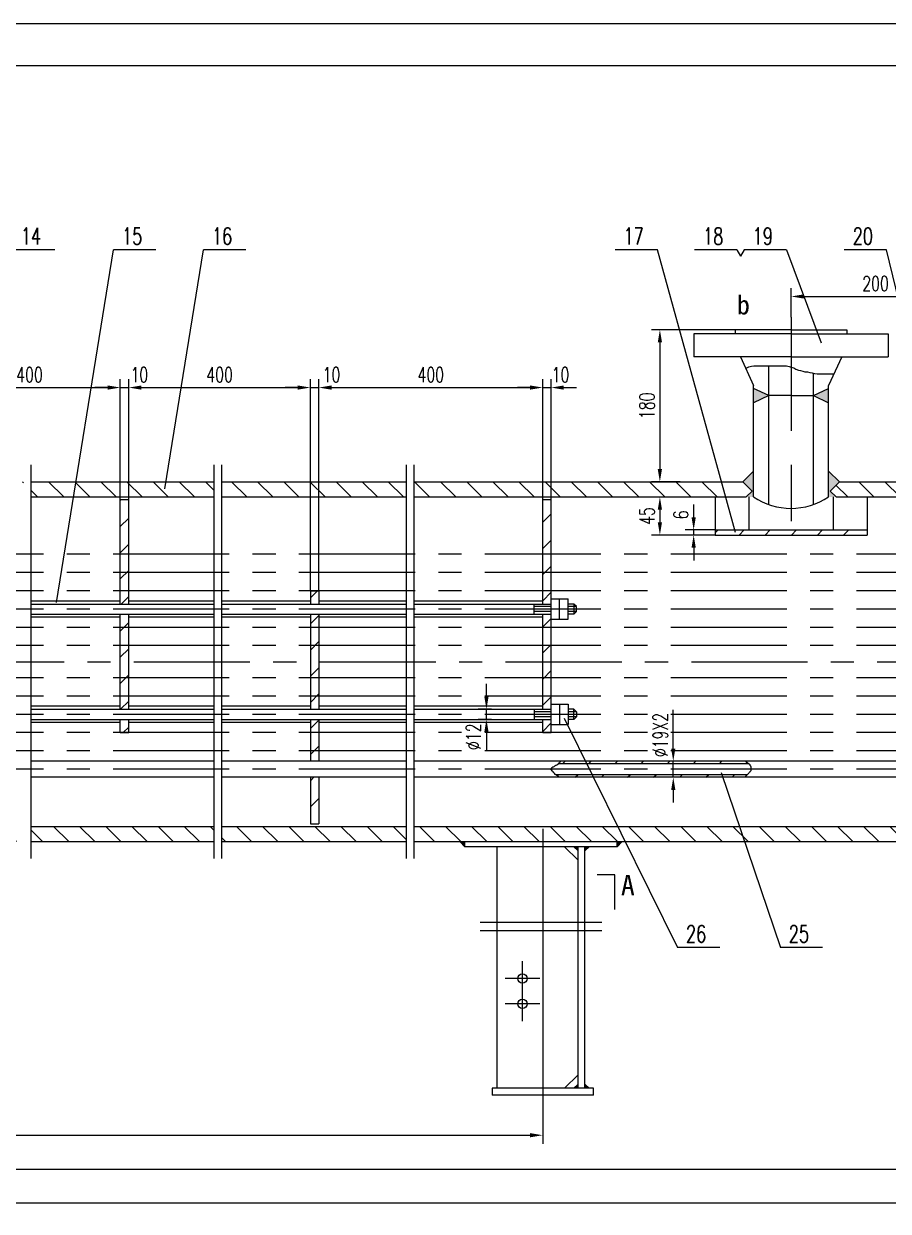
# Model space of a CAD drawing. Extents: x -330 to 591, y 748 to 1407.
# Drawn here: x 57.7 to 262.3, y 1125.9 to 1407.1 of the extents above; entities that cross this region are included whole.
import ezdxf

# ---------------------------------------------------------------- set-up
doc = ezdxf.new("R2010")
doc.units = 0
doc.header["$LTSCALE"] = 11
doc.header["$MEASUREMENT"] = 0
doc.linetypes.add('CENTER', pattern=[2, 1.25, -0.25, 0.25, -0.25])
doc.layers.get('DEFPOINTS').update_dxf_attribs({"linetype": 'CONTINUOUS'})
doc.layers.add('1', color=1, linetype='CONTINUOUS')
doc.layers.add('6', color=1, linetype='CENTER')
doc.styles.add('HZTXT', font='romans.shx', dxfattribs={"width": 0.7, "bigfont": 'hzj.shx'})
doc.styles.get("Standard").update_dxf_attribs({"font": 'SimSun.ttf', "width": 0.7})
doc.dimstyles.get("Standard").update_dxf_attribs({"dimtxt": 0.18, "dimasz": 0.18, "dimexe": 0.18, "dimexo": 0.0625, "dimgap": 0.09, "dimtad": 0, "dimtih": 1, "dimtoh": 1, "dimdec": 4, "dimzin": 0, "dimdsep": 46, "dimtxsty": 'Standard', "dimcen": 0.09, "dimadec": 0, "dimazin": 0, "dimtfac": 1, "dimtdec": 4, "dimtofl": 0, "dimtmove": 0, "dimatfit": 3, "dimfxl": 0, "dimtolj": 1, "dimtzin": 0, "dimarcsym": 0})
pattern_1 = [(45, (0, 731.0505), (-3.093592, 3.093592), [])]

# ---------------------------------------------------------------- blocks, each defined once
blk = doc.blocks.new('*D128')
at = {"layer": '1', "color": 4}
for p, q in [((-179.46, 1141.89), (-179.46, 1133.89)), ((278.74, 1141.89), (278.74, 1133.89)), ((-176.46, 1135.89), (275.74, 1135.89))]:
    blk.add_line(p, q, dxfattribs=at)
for points in [[(-176.46, 1136.39), (-176.46, 1135.39), (-179.46, 1135.89)], [(275.74, 1136.39), (275.74, 1135.39), (278.74, 1135.89)]]:
    blk.add_solid(points, dxfattribs=at)
at = {"layer": 'DEFPOINTS', "color": 0}
for p in [(-179.46, 1141.89), (278.74, 1141.89), (278.74, 1135.89)]:
    blk.add_point(p, dxfattribs=at)
at = {"layer": '1', "color": 4, "insert": (49.64, 1138.94), "char_height": 3.5, "attachment_point": 5, "style": 'HZTXT'}
blk.add_mtext('\\A1;3191', dxfattribs=at)
blk = doc.blocks.new('*D127')
at = {"layer": '1', "color": 4}
for p, q in [((364.54, 1181.74), (364.54, 1125.89)), ((-265.26, 1146.72), (-265.26, 1125.89)), ((-262.26, 1127.89), (361.54, 1127.89))]:
    blk.add_line(p, q, dxfattribs=at)
for points in [[(-262.26, 1128.39), (-262.26, 1127.39), (-265.26, 1127.89)], [(361.54, 1128.39), (361.54, 1127.39), (364.54, 1127.89)]]:
    blk.add_solid(points, dxfattribs=at)
at = {"layer": 'DEFPOINTS', "color": 0}
for p in [(364.54, 1181.74), (-265.26, 1146.72), (364.54, 1127.89)]:
    blk.add_point(p, dxfattribs=at)
at = {"layer": '1', "color": 4, "insert": (49.64, 1130.94), "char_height": 3.5, "attachment_point": 5, "style": 'HZTXT'}
blk.add_mtext('\\A1;~4000', dxfattribs=at)
blk = doc.blocks.new('*D122')
at = {"layer": '1', "color": 4}
for p, q in [((226.14, 1334.6), (206.28, 1334.6)), ((208.28, 1331.6), (208.28, 1301.6)), ((213.06, 1298.6), (206.28, 1298.6))]:
    blk.add_line(p, q, dxfattribs=at)
for points in [[(207.78, 1331.6), (208.78, 1331.6), (208.28, 1334.6)], [(207.78, 1301.6), (208.78, 1301.6), (208.28, 1298.6)]]:
    blk.add_solid(points, dxfattribs=at)
at = {"layer": 'DEFPOINTS', "color": 0}
for p in [(226.14, 1334.6), (208.28, 1298.6), (213.06, 1298.6)]:
    blk.add_point(p, dxfattribs=at)
at = {"layer": '1', "color": 4, "insert": (205.23, 1316.6), "char_height": 3.5, "attachment_point": 5, "rotation": 90, "style": 'HZTXT'}
blk.add_mtext('\\A1;180', dxfattribs=at)
blk = doc.blocks.new('*D121')
at = {"layer": '1', "color": 4}
for p, q in [((210.94, 1295), (206.28, 1295)), ((208.28, 1292), (208.28, 1289)), ((221.34, 1286), (206.28, 1286))]:
    blk.add_line(p, q, dxfattribs=at)
for points in [[(207.78, 1292), (208.78, 1292), (208.28, 1295)], [(207.78, 1289), (208.78, 1289), (208.28, 1286)]]:
    blk.add_solid(points, dxfattribs=at)
at = {"layer": 'DEFPOINTS', "color": 0}
for p in [(210.94, 1295), (208.28, 1286), (221.34, 1286)]:
    blk.add_point(p, dxfattribs=at)
at = {"layer": '1', "color": 4, "insert": (205.23, 1290.5), "char_height": 3.5, "attachment_point": 5, "rotation": 90, "style": 'HZTXT'}
blk.add_mtext('\\A1;45', dxfattribs=at)
blk = doc.blocks.new('*D120')
at = {"layer": '1', "color": 4}
for p, q in [((216.28, 1290.2), (216.28, 1293.2)), ((221.34, 1287.2), (214.28, 1287.2)), ((221.34, 1286), (214.28, 1286)), ((216.28, 1286), (216.28, 1287.2)), ((216.28, 1283), (216.28, 1280))]:
    blk.add_line(p, q, dxfattribs=at)
for points in [[(215.78, 1290.2), (216.78, 1290.2), (216.28, 1287.2)], [(215.78, 1283), (216.78, 1283), (216.28, 1286)]]:
    blk.add_solid(points, dxfattribs=at)
at = {"layer": 'DEFPOINTS', "color": 0}
for p in [(216.28, 1287.2), (221.34, 1287.2), (221.34, 1286)]:
    blk.add_point(p, dxfattribs=at)
at = {"layer": '1', "color": 4, "insert": (213.23, 1290.75), "char_height": 3.5, "attachment_point": 5, "rotation": 90, "style": 'HZTXT'}
blk.add_mtext('\\A1;6', dxfattribs=at)
blk = doc.blocks.new('*D66')
at = {"layer": '1', "color": 4}
for p, q in [((37.54, 1272.79), (37.54, 1322.91)), ((80.54, 1294.4), (80.54, 1322.91)), ((40.54, 1320.91), (77.54, 1320.91))]:
    blk.add_line(p, q, dxfattribs=at)
for points in [[(40.54, 1321.41), (40.54, 1320.41), (37.54, 1320.91)], [(77.54, 1321.41), (77.54, 1320.41), (80.54, 1320.91)]]:
    blk.add_solid(points, dxfattribs=at)
at = {"layer": 'DEFPOINTS', "color": 0}
for p in [(80.54, 1320.91), (80.54, 1294.4), (37.54, 1272.79)]:
    blk.add_point(p, dxfattribs=at)
at = {"layer": '1', "color": 4, "insert": (59.04, 1323.96), "char_height": 3.5, "attachment_point": 5, "style": 'HZTXT'}
blk.add_mtext('\\A1;400', dxfattribs=at)
blk = doc.blocks.new('*D65')
at = {"layer": '1', "color": 4}
for p, q in [((80.54, 1294.4), (80.54, 1322.91)), ((82.54, 1294.4), (82.54, 1322.91)), ((77.54, 1320.91), (74.54, 1320.91)), ((80.54, 1320.91), (82.54, 1320.91)), ((85.54, 1320.91), (88.54, 1320.91))]:
    blk.add_line(p, q, dxfattribs=at)
for points in [[(77.54, 1321.41), (77.54, 1320.41), (80.54, 1320.91)], [(85.54, 1321.41), (85.54, 1320.41), (82.54, 1320.91)]]:
    blk.add_solid(points, dxfattribs=at)
at = {"layer": 'DEFPOINTS', "color": 0}
for p in [(82.54, 1320.91), (80.54, 1294.4), (82.54, 1294.4)]:
    blk.add_point(p, dxfattribs=at)
at = {"layer": '1', "color": 4, "insert": (85.04, 1323.96), "char_height": 3.5, "attachment_point": 5, "style": 'HZTXT'}
blk.add_mtext('\\A1;10', dxfattribs=at)
blk = doc.blocks.new('*D64')
at = {"layer": '1', "color": 4}
for p, q in [((82.54, 1294.4), (82.54, 1322.91)), ((125.54, 1272.79), (125.54, 1322.91)), ((85.54, 1320.91), (122.54, 1320.91))]:
    blk.add_line(p, q, dxfattribs=at)
for points in [[(85.54, 1321.41), (85.54, 1320.41), (82.54, 1320.91)], [(122.54, 1321.41), (122.54, 1320.41), (125.54, 1320.91)]]:
    blk.add_solid(points, dxfattribs=at)
at = {"layer": 'DEFPOINTS', "color": 0}
for p in [(125.54, 1320.91), (82.54, 1294.4), (125.54, 1272.79)]:
    blk.add_point(p, dxfattribs=at)
at = {"layer": '1', "color": 4, "insert": (104.04, 1323.96), "char_height": 3.5, "attachment_point": 5, "style": 'HZTXT'}
blk.add_mtext('\\A1;400', dxfattribs=at)
blk = doc.blocks.new('*D63')
at = {"layer": '1', "color": 4}
for p, q in [((125.54, 1272.79), (125.54, 1322.91)), ((127.54, 1272.79), (127.54, 1322.91)), ((122.54, 1320.91), (119.54, 1320.91)), ((125.54, 1320.91), (127.54, 1320.91)), ((130.54, 1320.91), (133.54, 1320.91))]:
    blk.add_line(p, q, dxfattribs=at)
for points in [[(122.54, 1321.41), (122.54, 1320.41), (125.54, 1320.91)], [(130.54, 1321.41), (130.54, 1320.41), (127.54, 1320.91)]]:
    blk.add_solid(points, dxfattribs=at)
at = {"layer": 'DEFPOINTS', "color": 0}
for p in [(127.54, 1320.91), (125.54, 1272.79), (127.54, 1272.79)]:
    blk.add_point(p, dxfattribs=at)
at = {"layer": '1', "color": 4, "insert": (130.53, 1323.96), "char_height": 3.5, "attachment_point": 5, "style": 'HZTXT'}
blk.add_mtext('\\A1;10', dxfattribs=at)
blk = doc.blocks.new('*D62')
at = {"layer": '1', "color": 4}
for p, q in [((127.54, 1272.79), (127.54, 1322.91)), ((180.54, 1294.4), (180.54, 1322.91)), ((130.54, 1320.91), (177.54, 1320.91))]:
    blk.add_line(p, q, dxfattribs=at)
for points in [[(130.54, 1321.41), (130.54, 1320.41), (127.54, 1320.91)], [(177.54, 1321.41), (177.54, 1320.41), (180.54, 1320.91)]]:
    blk.add_solid(points, dxfattribs=at)
at = {"layer": 'DEFPOINTS', "color": 0}
for p in [(180.54, 1320.91), (180.54, 1294.4), (127.54, 1272.79)]:
    blk.add_point(p, dxfattribs=at)
at = {"layer": '1', "color": 4, "insert": (154.04, 1323.96), "char_height": 3.5, "attachment_point": 5, "style": 'HZTXT'}
blk.add_mtext('\\A1;400', dxfattribs=at)
blk = doc.blocks.new('*D61')
at = {"layer": '1', "color": 4}
for p, q in [((180.54, 1294.4), (180.54, 1322.91)), ((182.54, 1294.4), (182.54, 1322.91)), ((177.54, 1320.91), (174.54, 1320.91)), ((180.54, 1320.91), (182.54, 1320.91)), ((185.54, 1320.91), (188.54, 1320.91))]:
    blk.add_line(p, q, dxfattribs=at)
for points in [[(177.54, 1321.41), (177.54, 1320.41), (180.54, 1320.91)], [(185.54, 1321.41), (185.54, 1320.41), (182.54, 1320.91)]]:
    blk.add_solid(points, dxfattribs=at)
at = {"layer": 'DEFPOINTS', "color": 0}
for p in [(182.54, 1320.91), (180.54, 1294.4), (182.54, 1294.4)]:
    blk.add_point(p, dxfattribs=at)
at = {"layer": '1', "color": 4, "insert": (184.76, 1323.96), "char_height": 3.5, "attachment_point": 5, "style": 'HZTXT'}
blk.add_mtext('\\A1;10', dxfattribs=at)
blk = doc.blocks.new('*D37')
at = {"layer": '1', "color": 4}
for p, q in [((-79.46, 1150.4), (-79.46, 1141.89)), ((180.54, 1150.4), (180.54, 1141.89)), ((-76.46, 1143.89), (177.54, 1143.89))]:
    blk.add_line(p, q, dxfattribs=at)
for points in [[(-76.46, 1144.39), (-76.46, 1143.39), (-79.46, 1143.89)], [(177.54, 1144.39), (177.54, 1143.39), (180.54, 1143.89)]]:
    blk.add_solid(points, dxfattribs=at)
at = {"layer": 'DEFPOINTS', "color": 0}
for p in [(-79.46, 1150.4), (180.54, 1150.4), (180.54, 1143.89)]:
    blk.add_point(p, dxfattribs=at)
at = {"layer": '1', "color": 4, "insert": (50.54, 1146.94), "char_height": 3.5, "attachment_point": 5, "style": 'HZTXT'}
blk.add_mtext('\\A1;2000', dxfattribs=at)
blk = doc.blocks.new('*D35')
at = {"layer": '1', "color": 4}
for p, q in [((167.22, 1247.74), (167.22, 1250.74)), ((168.43, 1244.74), (165.22, 1244.74)), ((167.22, 1242.34), (167.22, 1244.74)), ((168.43, 1242.34), (165.22, 1242.34)), ((167.22, 1239.34), (167.22, 1236.34))]:
    blk.add_line(p, q, dxfattribs=at)
for points in [[(166.72, 1247.74), (167.72, 1247.74), (167.22, 1244.74)], [(166.72, 1239.34), (167.72, 1239.34), (167.22, 1242.34)]]:
    blk.add_solid(points, dxfattribs=at)
at = {"layer": 'DEFPOINTS', "color": 0}
for p in [(167.22, 1244.74), (168.43, 1244.74), (168.43, 1242.34)]:
    blk.add_point(p, dxfattribs=at)
at = {"layer": '1', "color": 4, "insert": (164.17, 1238.24), "char_height": 3.5, "attachment_point": 5, "rotation": 90, "style": 'HZTXT'}
blk.add_mtext('\\A1;%%C12', dxfattribs=at)
blk = doc.blocks.new('*D34')
at = {"layer": '1', "color": 4}
for p, q in [((211.45, 1235.45), (211.45, 1238.45)), ((213.22, 1232.45), (209.45, 1232.45)), ((211.45, 1228.65), (211.45, 1232.45)), ((213.22, 1228.65), (209.45, 1228.65)), ((211.45, 1225.65), (211.45, 1222.65))]:
    blk.add_line(p, q, dxfattribs=at)
for points in [[(210.95, 1235.45), (211.95, 1235.45), (211.45, 1232.45)], [(210.95, 1225.65), (211.95, 1225.65), (211.45, 1228.65)]]:
    blk.add_solid(points, dxfattribs=at)
at = {"layer": 'DEFPOINTS', "color": 0}
for p in [(211.45, 1232.45), (213.22, 1232.45), (213.22, 1228.65)]:
    blk.add_point(p, dxfattribs=at)
at = {"layer": '1', "color": 4, "insert": (208.4, 1238.65), "char_height": 3.5, "attachment_point": 5, "rotation": 90, "style": 'HZTXT'}
blk.add_mtext('\\A1;%%C19X2', dxfattribs=at)
blk = doc.blocks.new('*D15')
at = {"layer": '1', "color": 4}
for p, q in [((239.34, 1337.6), (239.34, 1344.48)), ((279.34, 1301.5), (279.34, 1344.48)), ((242.34, 1342.48), (276.34, 1342.48))]:
    blk.add_line(p, q, dxfattribs=at)
for points in [[(242.34, 1342.98), (242.34, 1341.98), (239.34, 1342.48)], [(276.34, 1342.98), (276.34, 1341.98), (279.34, 1342.48)]]:
    blk.add_solid(points, dxfattribs=at)
at = {"layer": 'DEFPOINTS', "color": 0}
for p in [(279.34, 1342.48), (239.34, 1337.6), (279.34, 1301.5)]:
    blk.add_point(p, dxfattribs=at)
at = {"layer": '1', "color": 4, "insert": (259.34, 1345.53), "char_height": 3.5, "attachment_point": 5, "style": 'HZTXT'}
blk.add_mtext('\\A1;200', dxfattribs=at)

msp = doc.modelspace()

# ---------------------------------------------------------------- hatches: boundary and pattern name
at = {"layer": '1'}
for points in [[(230.437729, 1317.324308), (234.037729, 1319.003015), (230.437729, 1320.681723)], [(248.237729, 1317.324308), (248.237729, 1320.681723), (244.637729, 1319.003015)], [(227.898934, 1298.603015), (230.437729, 1301.14181), (230.437729, 1295.003015), (228.692554, 1295.003015), (230.095744, 1296.406206)], [(248.237729, 1301.14181), (250.776523, 1298.603015), (248.579713, 1296.406206), (249.982903, 1295.003015), (248.237729, 1295.003015)], [(160.937729, 1213.403015), (162.137729, 1213.403015), (162.137729, 1212.203015)], [(188.937729, 1212.203015), (187.937729, 1212.203015), (188.937729, 1211.203015)], [(191.537729, 1212.203015), (190.537729, 1212.203015), (190.537729, 1211.203015)], [(198.137729, 1213.403015), (199.337729, 1213.403015), (198.137729, 1212.203015)], [(188.937729, 1156.003015), (187.937729, 1155.003015), (188.937729, 1155.003015)], [(190.537729, 1156.003015), (190.537729, 1155.003015), (191.537729, 1155.003015)]]:
    msp.add_hatch(color=0, dxfattribs=at).paths.add_polyline_path(points)
h = msp.add_hatch(dxfattribs=at)
h.set_pattern_fill('ANSI31', color=0, scale=35, angle=90, style=0)
h.set_pattern_definition([(135, (0, 731.0505), (-3.093592, -3.093592), [])])
h.paths.add_polyline_path([(-32.70801, 1298.603015), (-165.21475, 1298.603015), (-167.062271, 1295.403015), (-167.062271, 1295.003015), (-32.70801, 1295.003015)])
h.paths.add_polyline_path([(-148.704256, 1215.599825), (-150.107446, 1217.003015), (-167.062271, 1217.003015), (-167.062271, 1216.603015), (-165.21475, 1213.403015), (-150.901066, 1213.403015)])
h.paths.add_polyline_path([(-32.70801, 1217.003015), (-128.817097, 1217.003015), (-130.220287, 1215.599825), (-128.023477, 1213.403015), (-32.70801, 1213.403015)])
h.paths.add_polyline_path([(13.428503, 1217.003015), (-30.90801, 1217.003015), (-30.90801, 1213.403015), (13.428503, 1213.403015)])
h.paths.add_polyline_path([(-6.887925, 1298.603015), (-30.90801, 1298.603015), (-30.90801, 1295.003015), (-7.808772, 1295.003015)])
h.paths.add_polyline_path([(13.428503, 1298.603015), (-6.887925, 1298.603015), (-7.808772, 1295.003015), (13.428503, 1295.003015)])
h.paths.add_polyline_path([(45.948423, 1298.603015), (15.713946, 1298.603015), (15.228503, 1295.775811), (15.228503, 1295.003015), (45.355336, 1295.003015)])
h.paths.add_polyline_path([(57.636938, 1298.603015), (45.948423, 1298.603015), (45.355336, 1295.003015), (57.636938, 1295.003015)])
h.paths.add_polyline_path([(57.636938, 1217.003015), (15.228503, 1217.003015), (15.228503, 1213.403015), (57.636938, 1213.403015)])
h.paths.add_polyline_path([(102.769531, 1217.003015), (59.436938, 1217.003015), (59.436938, 1213.403015), (102.769531, 1213.403015)])
h.paths.add_polyline_path([(70.041469, 1298.603015), (59.436938, 1298.603015), (59.436938, 1295.003015), (69.45708, 1295.003015)])
h.paths.add_polyline_path([(102.769531, 1298.603015), (70.041469, 1298.603015), (69.45708, 1295.003015), (102.769531, 1295.003015)])
h.paths.add_polyline_path([(148.32165, 1298.603015), (104.569531, 1298.603015), (104.569531, 1295.003015), (148.32165, 1295.003015)])
h.paths.add_polyline_path([(148.32165, 1217.003015), (104.569531, 1217.003015), (104.569531, 1213.403015), (148.32165, 1213.403015)])
h.paths.add_polyline_path([(198.278929, 1217.003015), (150.12165, 1217.003015), (150.12165, 1213.403015), (200.060656, 1213.403015)])
h.paths.add_polyline_path([(227.120053, 1217.003015), (198.278929, 1217.003015), (200.060656, 1213.403015), (228.336781, 1213.403015)])
h.paths.add_polyline_path([(267.137729, 1216.603015), (267.137729, 1217.003015), (227.120053, 1217.003015), (228.336781, 1213.403015), (265.290208, 1213.403015)])
h.paths.add_polyline_path([(222.881473, 1298.603015), (150.12165, 1298.603015), (150.12165, 1295.003015), (223.877272, 1295.003015)])
h.paths.add_polyline_path([(263.395818, 1298.603015), (250.776523, 1298.603015), (248.579713, 1296.406206), (249.982903, 1295.003015), (262.392062, 1295.003015, -0.0307728706), (262.35534, 1295.599107, -0.1682828865)])
h.paths.add_polyline_path([(265.290208, 1298.603015), (263.395818, 1298.603015, 0.1682828865), (262.35534, 1295.599107, 0.0307728706), (262.392062, 1295.003015), (267.137729, 1295.003015), (267.137729, 1295.403015)])
h = msp.add_hatch(dxfattribs=at)
h.set_pattern_fill('ANSI31', color=0, scale=35, style=0)
h.set_pattern_definition(pattern_1)
h.paths.add_polyline_path([(82.537729, 1242.343015), (80.537729, 1242.343015), (80.537729, 1239.213015), (82.537729, 1239.213015)])
h.paths.add_polyline_path([(82.537729, 1267.263015), (80.537729, 1267.263015), (80.537729, 1244.743015), (82.537729, 1244.743015)])
h.paths.add_polyline_path([(82.537729, 1294.403015), (80.537729, 1294.403015), (80.537729, 1269.663015), (82.537729, 1269.663015)])
h = msp.add_hatch(dxfattribs=at)
h.set_pattern_fill('ANSI31', color=0, scale=35, style=0)
h.set_pattern_definition(pattern_1)
h.paths.add_polyline_path([(182.537729, 1242.343015), (180.537729, 1242.343015), (180.537729, 1239.213015), (182.537729, 1239.213015)])
h.paths.add_polyline_path([(182.537729, 1267.263015), (180.537729, 1267.263015), (180.537729, 1244.743015), (182.537729, 1244.743015)])
h.paths.add_polyline_path([(182.537729, 1294.403015), (180.537729, 1294.403015), (180.537729, 1269.663015), (182.537729, 1269.663015)])
h = msp.add_hatch(dxfattribs=at)
h.set_pattern_fill('ANSI31', color=0, scale=35, style=0)
h.set_pattern_definition(pattern_1)
h.paths.add_polyline_path([(257.337729, 1287.203015), (221.337729, 1287.203015), (221.337729, 1286.003015), (257.337729, 1286.003015)])
h = msp.add_hatch(dxfattribs=at)
h.set_pattern_fill('ANSI31', color=0, scale=35, style=0)
h.set_pattern_definition(pattern_1)
h.paths.add_polyline_path([(125.537729, 1269.663015), (127.537729, 1269.663015), (127.537729, 1272.793015), (125.537729, 1272.793015)])
h.paths.add_polyline_path([(125.537729, 1244.743015), (127.537729, 1244.743015), (127.537729, 1267.263015), (125.537729, 1267.263015)])
h.paths.add_polyline_path([(125.537729, 1232.453015), (127.537729, 1232.453015), (127.537729, 1242.343015), (125.537729, 1242.343015)])
h.paths.add_polyline_path([(125.537729, 1217.603015), (127.537729, 1217.603015), (127.537729, 1228.653015), (125.537729, 1228.653015)])
h = msp.add_hatch(dxfattribs=at)
h.set_pattern_fill('ANSI31', color=0, scale=35, style=0)
h.set_pattern_definition(pattern_1)
h.paths.add_polyline_path([(228.850708, 1232.257921), (228.736586, 1232.314936), (228.565425, 1232.428978), (228.529345, 1232.453015), (184.872812, 1232.453015), (184.860784, 1232.428978), (184.803723, 1232.428978), (184.746674, 1232.371957), (184.689613, 1232.314936), (184.575502, 1232.2009), (184.518452, 1232.086864), (184.404342, 1232.029843), (184.347281, 1231.972822), (184.23317, 1231.915807), (184.23317, 1231.853015), (229.312922, 1231.853015), (229.250089, 1231.915807), (229.19304, 1231.972822), (229.021868, 1232.086864), (228.964818, 1232.143879)])
h = msp.add_hatch(dxfattribs=at)
h.set_pattern_fill('ANSI31', color=0, scale=35, style=0)
h.set_pattern_definition(pattern_1)
h.paths.add_polyline_path([(228.793647, 1229.064863), (228.981923, 1229.253015), (183.702556, 1229.253015), (183.719667, 1229.235914), (183.776727, 1229.235914), (183.833777, 1229.178899), (183.890838, 1229.178899), (183.947888, 1229.064863), (184.004949, 1229.007842), (184.119059, 1229.007842), (184.119059, 1228.950821), (184.17612, 1228.950821), (184.23317, 1228.836785), (184.290231, 1228.836785), (184.347281, 1228.722748), (184.461391, 1228.665727), (184.461391, 1228.653015), (228.267425, 1228.653015), (228.280143, 1228.665727), (228.451315, 1228.722748), (228.508365, 1228.836785), (228.622475, 1228.893806), (228.736586, 1229.007842)])

# ---------------------------------------------------------------- linework, layer by layer
at = {"layer": '1', "color": 0}
for p, q in [((591.319001, 1407.050472), (-329.680999, 1407.050472)), ((581.319001, 1397.050472), (-304.680999, 1397.050472)), ((64.999647, 1353.543322), (54.999647, 1353.543322)), ((65.402362, 1270.024845), (78.959953, 1353.543322)), ((88.959953, 1353.543322), (78.959953, 1353.543322)), ((91.053394, 1296.937403), (100.242257, 1353.543322)), ((110.242257, 1353.543322), (100.242257, 1353.543322)), ((207.684395, 1353.543322), (197.684395, 1353.543322)), ((226.199762, 1286.606775), (207.684395, 1353.543322)), ((226.509786, 1353.543322), (216.509786, 1353.543322)), ((226.509786, 1353.543322), (227.375812, 1352.043322)), ((228.241837, 1353.543322), (227.375812, 1352.043322)), ((238.241837, 1353.543322), (228.241837, 1353.543322)), ((238.241837, 1353.543322), (246.455979, 1331.489394)), ((261.942111, 1353.543322), (251.942111, 1353.543322)), ((273.797936, 1304.394951), (261.942111, 1353.543322)), ((239.337729, 1337.603015), (239.337729, 1310.655779)), ((216.337729, 1333.603015), (216.337729, 1328.203015)), ((239.337729, 1333.603015), (216.337729, 1333.603015)), ((239.337729, 1334.603015), (226.137729, 1334.603015)), ((226.137729, 1334.603015), (226.137729, 1333.603015)), ((239.337729, 1334.603015), (252.537729, 1334.603015)), ((239.337729, 1333.603015), (262.337729, 1333.603015)), ((252.537729, 1334.603015), (252.537729, 1333.603015)), ((262.337729, 1333.603015), (262.337729, 1328.203015)), ((239.337729, 1328.203015), (216.337729, 1328.203015)), ((227.337729, 1328.203015), (230.437729, 1321.403015)), ((239.337729, 1328.203015), (262.337729, 1328.203015)), ((251.337729, 1328.203015), (248.237729, 1321.403015)), ((228.569218, 1325.501685), (228.843106, 1325.601232)), ((228.843106, 1325.601232), (229.365206, 1325.809967)), ((229.365206, 1325.809967), (229.939515, 1325.966521)), ((229.939515, 1325.966521), (230.513825, 1326.018703)), ((230.513825, 1326.018703), (235.00387, 1326.018703)), ((234.037729, 1310.609525), (234.037729, 1326.018703)), ((235.00387, 1326.018703), (235.525971, 1326.070888)), ((235.525971, 1326.070888), (238.24088, 1326.070888)), ((238.24088, 1326.070888), (238.867403, 1325.862153)), ((238.867403, 1325.862153), (239.389498, 1325.7056)), ((239.389498, 1325.7056), (239.963807, 1325.549047)), ((239.963807, 1325.549047), (240.485908, 1325.288126)), ((240.485908, 1325.288126), (241.060217, 1325.027205)), ((241.060217, 1325.027205), (241.582312, 1324.922837)), ((241.582312, 1324.922837), (242.104413, 1324.81847)), ((242.104413, 1324.81847), (242.626508, 1324.661916)), ((242.626508, 1324.661916), (243.200818, 1324.609734)), ((243.200818, 1324.609734), (243.775127, 1324.453181)), ((243.775127, 1324.453181), (244.297227, 1324.400996)), ((244.297227, 1324.400996), (244.923745, 1324.244446)), ((244.637729, 1310.540529), (244.637729, 1324.315914)), ((244.923745, 1324.244446), (245.550262, 1324.140075)), ((245.550262, 1324.140075), (249.485506, 1324.140075)), ((230.437729, 1295.003015), (230.437729, 1321.403015)), ((234.037729, 1319.003015), (230.437729, 1320.681723)), ((234.037729, 1319.003015), (230.437729, 1317.324308)), ((234.037729, 1293.21546), (234.037729, 1319.003015)), ((239.337729, 1319.003015), (234.037729, 1319.003015)), ((239.337729, 1319.003015), (244.637729, 1319.003015)), ((244.637729, 1319.003015), (248.237729, 1320.681723)), ((244.637729, 1293.21546), (244.637729, 1319.003015)), ((244.637729, 1319.003015), (248.237729, 1317.324308)), ((248.237729, 1295.003015), (248.237729, 1321.403015)), ((59.436938, 1209.403015), (59.436938, 1302.603015)), ((102.769531, 1209.403015), (102.769531, 1302.603015)), ((104.569531, 1209.403015), (104.569531, 1302.603015)), ((148.32165, 1209.403015), (148.32165, 1302.603015)), ((150.12165, 1209.403015), (150.12165, 1302.603015)), ((239.337729, 1302.638264), (239.337729, 1289.317535)), ((227.898934, 1298.603015), (230.437729, 1301.14181)), ((250.776523, 1298.603015), (248.237729, 1301.14181)), ((59.436938, 1298.603015), (102.769531, 1298.603015)), ((104.569531, 1298.603015), (148.32165, 1298.603015)), ((150.12165, 1298.603015), (227.898934, 1298.603015)), ((230.095744, 1296.406206), (227.898934, 1298.603015)), ((230.095744, 1296.406206), (228.692554, 1295.003015)), ((248.579713, 1296.406206), (250.776523, 1298.603015)), ((248.579713, 1296.406206), (249.982903, 1295.003015)), ((250.776523, 1298.603015), (265.290208, 1298.603015)), ((59.436938, 1295.003015), (102.769531, 1295.003015)), ((80.537729, 1269.663015), (80.537729, 1294.403015)), ((80.537729, 1294.403015), (82.537729, 1294.403015)), ((82.537729, 1269.663015), (82.537729, 1294.403015)), ((104.569531, 1295.003015), (148.32165, 1295.003015)), ((150.12165, 1295.003015), (228.692554, 1295.003015)), ((180.537729, 1269.663015), (180.537729, 1294.403015)), ((180.537729, 1294.403015), (182.537729, 1294.403015)), ((182.537729, 1239.213015), (182.537729, 1294.403015)), ((221.337729, 1295.003015), (221.337729, 1286.003015)), ((229.337729, 1295.003015), (229.337729, 1287.203015)), ((249.337729, 1295.003015), (249.337729, 1287.203015)), ((249.982903, 1295.003015), (268.537729, 1295.003015)), ((257.337729, 1295.003015), (257.337729, 1286.003015)), ((221.337729, 1287.203015), (257.337729, 1287.203015)), ((221.337729, 1286.003015), (257.337729, 1286.003015)), ((125.537729, 1272.793015), (125.537729, 1269.663015)), ((125.537729, 1272.793015), (127.537729, 1272.793015)), ((127.537729, 1272.793015), (127.537729, 1269.663015)), ((182.537729, 1270.863015), (186.537729, 1270.863015)), ((184.537729, 1266.063015), (184.537729, 1270.863015)), ((186.537729, 1266.063015), (186.537729, 1270.863015)), ((80.537729, 1270.363015), (59.436938, 1270.363015)), ((59.436938, 1269.663015), (102.769531, 1269.663015)), ((102.769531, 1270.363015), (82.537729, 1270.363015)), ((125.537729, 1270.363015), (104.569531, 1270.363015)), ((104.569531, 1269.663015), (148.32165, 1269.663015)), ((148.32165, 1270.363015), (127.537729, 1270.363015)), ((180.537729, 1270.363015), (150.12165, 1270.363015)), ((150.12165, 1269.663015), (182.537729, 1269.663015)), ((178.537729, 1267.263015), (178.537729, 1269.663015)), ((182.537729, 1269.063015), (178.537729, 1269.063015)), ((187.937729, 1269.663015), (186.537729, 1269.663015)), ((188.537729, 1269.063015), (186.537729, 1269.063015)), ((188.537729, 1269.063015), (187.937729, 1269.663015)), ((187.937729, 1269.663015), (187.937729, 1267.263015)), ((188.537729, 1267.863015), (188.537729, 1269.063015)), ((59.436938, 1267.263015), (102.769531, 1267.263015)), ((80.537729, 1266.563015), (59.436938, 1266.563015)), ((80.537729, 1244.743015), (80.537729, 1267.263015)), ((82.537729, 1244.743015), (82.537729, 1267.263015)), ((102.769531, 1266.563015), (82.537729, 1266.563015)), ((104.569531, 1267.263015), (148.32165, 1267.263015)), ((125.537729, 1266.563015), (104.569531, 1266.563015)), ((125.537729, 1267.263015), (125.537729, 1244.743015)), ((127.537729, 1267.263015), (127.537729, 1244.743015)), ((148.32165, 1266.563015), (127.537729, 1266.563015)), ((150.12165, 1267.263015), (182.537729, 1267.263015)), ((180.537729, 1266.563015), (150.12165, 1266.563015)), ((182.537729, 1267.863015), (178.537729, 1267.863015)), ((180.537729, 1244.743015), (180.537729, 1267.263015)), ((182.537729, 1266.063015), (186.537729, 1266.063015)), ((188.537729, 1267.863015), (186.537729, 1267.863015)), ((187.937729, 1267.263015), (186.537729, 1267.263015)), ((188.537729, 1267.863015), (187.937729, 1267.263015)), ((182.537729, 1245.943015), (186.537729, 1245.943015)), ((184.537729, 1245.943015), (184.537729, 1241.143015)), ((186.537729, 1245.943015), (186.537729, 1241.143015)), ((80.537729, 1245.443015), (59.436938, 1245.443015)), ((59.436938, 1244.743015), (102.769531, 1244.743015)), ((102.769531, 1245.443015), (82.537729, 1245.443015)), ((125.537729, 1245.443015), (104.569531, 1245.443015)), ((104.569531, 1244.743015), (148.32165, 1244.743015)), ((148.32165, 1245.443015), (127.537729, 1245.443015)), ((180.537729, 1245.443015), (150.12165, 1245.443015)), ((150.12165, 1244.743015), (182.537729, 1244.743015)), ((178.537729, 1244.743015), (178.537729, 1242.343015)), ((182.537729, 1244.143015), (178.537729, 1244.143015)), ((182.537729, 1242.943015), (178.537729, 1242.943015)), ((187.937729, 1244.743015), (186.537729, 1244.743015)), ((188.537729, 1244.143015), (186.537729, 1244.143015)), ((188.537729, 1242.943015), (186.537729, 1242.943015)), ((187.937729, 1242.343015), (187.937729, 1244.743015)), ((188.537729, 1244.143015), (187.937729, 1244.743015)), ((188.537729, 1242.943015), (187.937729, 1242.343015)), ((188.537729, 1244.143015), (188.537729, 1242.943015)), ((211.454235, 1238.453015), (211.454235, 1244.58553)), ((59.436938, 1242.343015), (102.769531, 1242.343015)), ((80.537729, 1241.643015), (59.436938, 1241.643015)), ((80.537729, 1239.213015), (80.537729, 1242.343015)), ((82.537729, 1239.213015), (82.537729, 1242.343015)), ((102.769531, 1241.643015), (82.537729, 1241.643015)), ((104.569531, 1242.343015), (148.32165, 1242.343015)), ((125.537729, 1241.643015), (104.569531, 1241.643015)), ((125.537729, 1242.343015), (125.537729, 1232.453015)), ((127.537729, 1242.343015), (127.537729, 1232.453015)), ((148.32165, 1241.643015), (127.537729, 1241.643015)), ((150.12165, 1242.343015), (182.537729, 1242.343015)), ((180.537729, 1241.643015), (150.12165, 1241.643015)), ((180.537729, 1239.213015), (180.537729, 1242.343015)), ((182.537729, 1241.143015), (186.537729, 1241.143015)), ((185.585815, 1242.649598), (212.460763, 1188.348459)), ((187.937729, 1242.343015), (186.537729, 1242.343015)), ((80.537729, 1239.213015), (82.537729, 1239.213015)), ((180.537729, 1239.213015), (182.537729, 1239.213015)), ((167.219046, 1236.343015), (167.219046, 1235.017107)), ((102.769531, 1232.453015), (59.436938, 1232.453015)), ((148.32165, 1232.453015), (104.569531, 1232.453015)), ((279.937729, 1232.453015), (150.12165, 1232.453015)), ((183.776727, 1231.516672), (183.662617, 1231.459657)), ((183.890838, 1231.516672), (183.776727, 1231.516672)), ((183.947888, 1231.573693), (183.890838, 1231.516672)), ((184.004949, 1231.573693), (183.947888, 1231.573693)), ((184.06201, 1231.630714), (184.004949, 1231.573693)), ((184.119059, 1231.687729), (184.06201, 1231.687729)), ((184.06201, 1231.687729), (184.06201, 1231.630714)), ((184.17612, 1231.801771), (184.119059, 1231.74475)), ((184.119059, 1231.74475), (184.119059, 1231.687729)), ((184.23317, 1231.858786), (184.17612, 1231.801771)), ((229.312922, 1231.853015), (184.227396, 1231.853015)), ((184.347281, 1231.972822), (184.23317, 1231.915807)), ((184.23317, 1231.915807), (184.23317, 1231.858786)), ((184.404342, 1232.029843), (184.347281, 1231.972822)), ((184.518452, 1232.086864), (184.404342, 1232.029843)), ((184.575502, 1232.2009), (184.518452, 1232.086864)), ((184.689613, 1232.314936), (184.575502, 1232.2009)), ((184.746674, 1232.371957), (184.689613, 1232.314936)), ((184.803723, 1232.428978), (184.746674, 1232.371957)), ((184.860784, 1232.428978), (184.803723, 1232.428978)), ((184.872812, 1232.453015), (184.860784, 1232.428978)), ((228.529345, 1232.453015), (228.565425, 1232.428978)), ((228.565425, 1232.428978), (228.736586, 1232.314936)), ((228.736586, 1232.314936), (228.850708, 1232.257921)), ((228.850708, 1232.257921), (228.964818, 1232.143879)), ((228.964818, 1232.143879), (229.021868, 1232.086864)), ((229.021868, 1232.086864), (229.19304, 1231.972822)), ((229.19304, 1231.972822), (229.250089, 1231.915807)), ((229.250089, 1231.915807), (229.3642, 1231.801771)), ((229.3642, 1231.801771), (229.421261, 1231.801771)), ((229.421261, 1231.801771), (229.478311, 1231.74475)), ((229.478311, 1231.74475), (229.535372, 1231.687729)), ((229.535372, 1231.687729), (229.592421, 1231.630714)), ((229.592421, 1231.630714), (229.592421, 1231.516672)), ((229.592421, 1231.516672), (229.649482, 1231.459657)), ((182.521499, 1230.718407), (182.464449, 1230.661392)), ((182.464449, 1230.661392), (182.464449, 1230.490335)), ((182.464449, 1230.490335), (182.521499, 1230.433314)), ((182.57856, 1230.775428), (182.521499, 1230.718407)), ((182.521499, 1230.433314), (182.57856, 1230.376293)), ((182.63561, 1230.775428), (182.57856, 1230.775428)), ((182.57856, 1230.376293), (182.69267, 1230.205236)), ((182.69267, 1230.889464), (182.63561, 1230.832449)), ((182.63561, 1230.832449), (182.63561, 1230.775428)), ((182.74972, 1230.946485), (182.69267, 1230.889464)), ((182.69267, 1230.205236), (182.74972, 1230.148221)), ((182.863831, 1231.0035), (182.74972, 1230.946485)), ((182.74972, 1230.148221), (182.863831, 1230.0912)), ((182.977942, 1231.0035), (182.863831, 1231.0035)), ((182.863831, 1230.0912), (182.863831, 1229.977163)), ((182.863831, 1229.977163), (182.977942, 1229.920142)), ((183.035003, 1231.060521), (182.977942, 1231.0035)), ((182.977942, 1229.920142), (183.035003, 1229.863127)), ((183.149113, 1231.117542), (183.035003, 1231.060521)), ((183.035003, 1229.863127), (183.092063, 1229.806106)), ((183.092063, 1229.806106), (183.149113, 1229.749085)), ((183.263224, 1231.231578), (183.149113, 1231.117542)), ((183.149113, 1229.749085), (183.206174, 1229.749085)), ((183.206174, 1229.749085), (183.206174, 1229.69207)), ((183.206174, 1229.69207), (183.263224, 1229.635049)), ((183.320285, 1231.2886), (183.263224, 1231.231578)), ((183.263224, 1229.635049), (183.263224, 1229.578028)), ((183.263224, 1229.578028), (183.320285, 1229.521013)), ((183.491445, 1231.345615), (183.320285, 1231.2886)), ((183.320285, 1229.521013), (183.320285, 1229.406971)), ((183.320285, 1229.406971), (183.491445, 1229.406971)), ((183.548506, 1231.402636), (183.491445, 1231.345615)), ((183.491445, 1229.406971), (183.548506, 1229.349956)), ((183.662617, 1231.459657), (183.548506, 1231.402636)), ((183.548506, 1229.349956), (183.605556, 1229.292935)), ((183.605556, 1229.292935), (183.662617, 1229.292935)), ((183.662617, 1229.292935), (183.719667, 1229.235914)), ((228.981923, 1229.253015), (183.702556, 1229.253015)), ((183.719667, 1229.235914), (183.776727, 1229.235914)), ((183.776727, 1229.235914), (183.833777, 1229.178899)), ((183.833777, 1229.178899), (183.890838, 1229.178899)), ((183.890838, 1229.178899), (183.947888, 1229.064863)), ((183.947888, 1229.064863), (184.004949, 1229.007842)), ((184.004949, 1229.007842), (184.119059, 1229.007842)), ((184.119059, 1229.007842), (184.119059, 1228.950821)), ((184.119059, 1228.950821), (184.17612, 1228.950821)), ((184.17612, 1228.950821), (184.23317, 1228.836785)), ((184.23317, 1228.836785), (184.290231, 1228.836785)), ((184.290231, 1228.836785), (184.347281, 1228.722748)), ((184.347281, 1228.722748), (184.461391, 1228.665727)), ((222.799117, 1229.787605), (236.80472, 1188.348459)), ((228.451315, 1228.722748), (228.280143, 1228.665727)), ((228.508365, 1228.836785), (228.451315, 1228.722748)), ((228.622475, 1228.893806), (228.508365, 1228.836785)), ((228.736586, 1229.007842), (228.622475, 1228.893806)), ((228.793647, 1229.064863), (228.736586, 1229.007842)), ((229.021868, 1229.292935), (228.793647, 1229.064863)), ((229.078929, 1229.349956), (229.021868, 1229.292935)), ((229.19304, 1229.463992), (229.078929, 1229.349956)), ((229.250089, 1229.521013), (229.19304, 1229.463992)), ((229.30715, 1229.578028), (229.250089, 1229.521013)), ((229.3642, 1229.635049), (229.30715, 1229.578028)), ((229.421261, 1229.749085), (229.3642, 1229.635049)), ((229.478311, 1229.806106), (229.421261, 1229.806106)), ((229.421261, 1229.806106), (229.421261, 1229.749085)), ((229.535372, 1229.863127), (229.478311, 1229.806106)), ((229.592421, 1229.920142), (229.535372, 1229.863127)), ((229.649482, 1230.034179), (229.592421, 1229.920142)), ((229.649482, 1231.459657), (229.649482, 1231.402636)), ((229.649482, 1231.402636), (229.706532, 1231.345615)), ((229.706532, 1230.0912), (229.649482, 1230.034179)), ((229.706532, 1231.345615), (229.763593, 1231.2886)), ((229.763593, 1230.148221), (229.706532, 1230.0912)), ((229.763593, 1231.2886), (229.763593, 1231.174557)), ((229.763593, 1231.174557), (229.820654, 1231.174557)), ((229.820654, 1230.205236), (229.763593, 1230.148221)), ((229.820654, 1231.174557), (229.820654, 1230.205236)), ((102.769531, 1228.653015), (59.436938, 1228.653015)), ((148.32165, 1228.653015), (104.569531, 1228.653015)), ((125.537729, 1228.653015), (125.537729, 1217.603015)), ((127.537729, 1228.653015), (127.537729, 1217.603015)), ((279.937729, 1228.653015), (150.12165, 1228.653015)), ((184.461391, 1228.665727), (184.461391, 1228.653015)), ((228.280143, 1228.665727), (228.267425, 1228.653015)), ((125.537729, 1217.603015), (127.537729, 1217.603015)), ((59.436938, 1217.003015), (102.769531, 1217.003015)), ((104.569531, 1217.003015), (148.32165, 1217.003015)), ((150.12165, 1217.003015), (268.537729, 1217.003015)), ((180.537729, 1216.403015), (180.537729, 1150.403015)), ((59.436938, 1213.403015), (102.769531, 1213.403015)), ((104.569531, 1213.403015), (148.32165, 1213.403015)), ((150.12165, 1213.403015), (265.290208, 1213.403015)), ((162.137729, 1212.203015), (160.937729, 1213.403015)), ((162.137729, 1212.203015), (162.137729, 1213.403015)), ((198.137729, 1212.203015), (162.137729, 1212.203015)), ((169.737729, 1155.003015), (169.737729, 1212.203015)), ((185.737729, 1212.203015), (188.937729, 1209.003015)), ((187.937729, 1212.203015), (188.937729, 1211.203015)), ((188.937729, 1155.003015), (188.937729, 1212.203015)), ((190.537729, 1155.003015), (190.537729, 1212.203015)), ((190.537729, 1211.203015), (191.537729, 1212.203015)), ((198.137729, 1212.203015), (199.337729, 1213.403015)), ((198.137729, 1212.203015), (198.137729, 1213.403015)), ((197.614679, 1205.506488), (193.458343, 1205.506488)), ((197.614679, 1203.207364), (197.614679, 1205.506488)), ((197.614679, 1197.310153), (197.614679, 1203.207364)), ((165.737729, 1194.351528), (194.537729, 1194.351528)), ((165.737729, 1192.351528), (194.537729, 1192.351528)), ((222.460763, 1188.348459), (212.460763, 1188.348459)), ((246.80472, 1188.348459), (236.80472, 1188.348459)), ((175.737729, 1170.903015), (175.737729, 1185.103015)), ((179.837729, 1181.003015), (171.637729, 1181.003015)), ((179.837729, 1175.003015), (171.637729, 1175.003015)), ((185.737729, 1155.003015), (188.937729, 1158.203015)), ((187.937729, 1155.003015), (188.937729, 1156.003015)), ((190.537729, 1156.003015), (191.537729, 1155.003015)), ((192.537729, 1155.003015), (168.537729, 1155.003015)), ((168.537729, 1155.003015), (168.537729, 1153.403015)), ((192.537729, 1153.403015), (168.537729, 1153.403015)), ((192.537729, 1153.403015), (192.537729, 1155.003015))]:
    msp.add_line(p, q, dxfattribs=at)
for centre in [(175.737729, 1181.003015), (175.737729, 1175.003015)]:
    msp.add_circle(centre, 1.1, dxfattribs=at)
msp.add_arc((239.337729, 1308.408099), 16.090564, 236.41873293, 303.58126707, dxfattribs=at)
at = {"layer": '6', "color": 0, "ltscale": 2}
for p, q in [((282.337729, 1281.453015), (-183.062271, 1281.453015)), ((282.337729, 1277.123015), (-183.062271, 1277.123015)), ((282.337729, 1272.793015), (-183.062271, 1272.793015)), ((282.337729, 1268.463015), (-183.062271, 1268.463015)), ((282.337729, 1264.133015), (-183.062271, 1264.133015)), ((282.337729, 1259.803015), (-183.062271, 1259.803015)), ((-268.261995, 1256.003015), (367.537452, 1256.003015)), ((282.337729, 1252.203015), (-183.062271, 1252.203015)), ((282.337729, 1247.873015), (-183.062271, 1247.873015)), ((282.337729, 1243.543015), (-183.062271, 1243.543015)), ((282.337729, 1239.213015), (-183.062271, 1239.213015)), ((282.337729, 1234.883015), (-183.062271, 1234.883015)), ((282.337729, 1230.553015), (-183.062271, 1230.553015))]:
    msp.add_line(p, q, dxfattribs=at)

# ---------------------------------------------------------------- texts
at = {"layer": '1', "color": 0, "style": 'HZTXT', "width": 0.7}
for s, p in [('14', (56.995228, 1354.755153)), ('15', (80.955535, 1354.755153)), ('16', (102.237839, 1354.755153)), ('17', (199.679976, 1354.755153)), ('18', (218.505368, 1354.755153)), ('19', (230.237419, 1354.755153)), ('20', (253.937693, 1354.755153)), ('26', (214.456344, 1189.56029)), ('25', (238.800302, 1189.56029))]:
    msp.add_text(s, height=4, dxfattribs=at).set_placement(p)
at = {"layer": '1', "color": 0}
for s, height, p in [('b', 4.5, (226.535551, 1338.232924)), ('A', 4.8, (199.069592, 1200.702609))]:
    msp.add_text(s, height=height, dxfattribs=at).set_placement(p)

# ---------------------------------------------------------------- dimensions: what is measured, and where the dimension line sits
dim = msp.add_linear_dim(base=(279.337729, 1342.477588), p1=(239.337729, 1337.603015), p2=(279.337729, 1301.503015), dimstyle='Standard', override={"dimtxt": 3.5, "dimasz": 3, "dimexe": 2, "dimexo": 0, "dimgap": 1.3, "dimtad": 1, "dimtih": 0, "dimtoh": 0, "dimlfac": 5, "dimzin": 8, "dimtxsty": 'HZTXT', "dimcen": 0.1, "dimclrd": 4, "dimclre": 4, "dimclrt": 4, "dimtfac": 0.571429, "dimtix": 1, "dimtofl": 1, "dimtmove": 2, "dimtvp": 2, "dimlwd": 65535, "dimlwe": 65535}, dxfattribs=at)
dim.commit()
dim.dimension.update_dxf_attribs({"geometry": '*D15', "text_midpoint": (259.337729, 1345.527588)})
for base, p1, p2, picture, middle in [((208.277737, 1298.603015), (226.137729, 1334.603015), (213.060964, 1298.603015), '*D122', (205.227737, 1316.603015)), ((208.277737, 1286.003015), (210.937862, 1295.003015), (221.337729, 1286.003015), '*D121', (205.227737, 1290.503015))]:
    dim = msp.add_linear_dim(base=base, p1=p1, p2=p2, angle=90, dimstyle='Standard', override={"dimtxt": 3.5, "dimasz": 3, "dimexe": 2, "dimexo": 0, "dimgap": 1.3, "dimtad": 1, "dimtih": 0, "dimtoh": 0, "dimlfac": 5, "dimzin": 8, "dimtxsty": 'HZTXT', "dimcen": 0.1, "dimclrd": 4, "dimclre": 4, "dimclrt": 4, "dimtfac": 0.571429, "dimtix": 1, "dimtofl": 1, "dimtmove": 2, "dimtvp": 2, "dimlwd": 65535, "dimlwe": 65535}, dxfattribs=at)
    dim.commit()
    dim.dimension.update_dxf_attribs({"geometry": picture, "text_midpoint": middle})
for base, p1, p2, text, picture, middle in [((80.537729, 1320.910931), (37.537729, 1272.793015), (80.537729, 1294.403015), '400', '*D66', (59.037729, 1323.960931)), ((125.537729, 1320.910931), (82.537729, 1294.403015), (125.537729, 1272.793015), '400', '*D64', (104.037729, 1323.960931)), ((180.537729, 1320.910931), (127.537729, 1272.793015), (180.537729, 1294.403015), '400', '*D62', (154.037729, 1323.960931)), ((364.537452, 1127.890746), (-265.261995, 1146.719946), (364.537452, 1181.742151), '~4000', '*D127', (49.637729, 1130.940746)), ((180.537729, 1143.890746), (-79.462271, 1150.403015), (180.537729, 1150.403015), '2000', '*D37', (50.537729, 1146.940746)), ((278.737729, 1135.890746), (-179.462271, 1141.890746), (278.737729, 1141.890746), '3191', '*D128', (49.637729, 1138.940746))]:
    dim = msp.add_linear_dim(base=base, p1=p1, p2=p2, text=text, dimstyle='Standard', override={"dimtxt": 3.5, "dimasz": 3, "dimexe": 2, "dimexo": 0, "dimgap": 1.3, "dimtad": 1, "dimtih": 0, "dimtoh": 0, "dimlfac": 5, "dimzin": 8, "dimtxsty": 'HZTXT', "dimcen": 0.1, "dimclrd": 4, "dimclre": 4, "dimclrt": 4, "dimtfac": 0.571429, "dimtix": 1, "dimtofl": 1, "dimtmove": 2, "dimtvp": 2, "dimlwd": 65535, "dimlwe": 65535}, dxfattribs=at)
    dim.commit()
    dim.dimension.update_dxf_attribs({"geometry": picture, "text_midpoint": middle})
for base, p1, p2, picture, middle in [((82.537729, 1320.910931), (80.537729, 1294.403015), (82.537729, 1294.403015), '*D65', (85.037911, 1323.960931)), ((127.537729, 1320.910931), (125.537729, 1272.793015), (127.537729, 1272.793015), '*D63', (130.532714, 1323.960931)), ((182.537729, 1320.910931), (180.537729, 1294.403015), (182.537729, 1294.403015), '*D61', (184.757368, 1323.960931))]:
    dim = msp.add_linear_dim(base=base, p1=p1, p2=p2, dimstyle='Standard', override={"dimtxt": 3.5, "dimasz": 3, "dimexe": 2, "dimexo": 0, "dimgap": 1.3, "dimtad": 1, "dimtih": 0, "dimtoh": 0, "dimlfac": 5, "dimzin": 8, "dimtxsty": 'HZTXT', "dimcen": 0.1, "dimclrd": 4, "dimclre": 4, "dimclrt": 4, "dimtfac": 0.571429, "dimtix": 1, "dimtofl": 1, "dimtmove": 2, "dimtvp": 2, "dimlwd": 65535, "dimlwe": 65535}, dxfattribs=at)
    dim.commit()
    dim.dimension.update_dxf_attribs({"geometry": picture, "text_midpoint": middle, "dimtype": 160})
dim = msp.add_linear_dim(base=(216.277737, 1287.203015), p1=(221.337729, 1286.003015), p2=(221.337729, 1287.203015), angle=90, dimstyle='Standard', override={"dimtxt": 3.5, "dimasz": 3, "dimexe": 2, "dimexo": 0, "dimgap": 1.3, "dimtad": 1, "dimtih": 0, "dimtoh": 0, "dimlfac": 5, "dimzin": 8, "dimtxsty": 'HZTXT', "dimcen": 0.1, "dimclrd": 4, "dimclre": 4, "dimclrt": 4, "dimtfac": 0.571429, "dimtix": 1, "dimtofl": 1, "dimtmove": 2, "dimtvp": 2, "dimlwd": 65535, "dimlwe": 65535}, dxfattribs=at)
dim.commit()
dim.dimension.update_dxf_attribs({"geometry": '*D120', "text_midpoint": (213.227737, 1290.752078), "dimtype": 160})
for base, p1, p2, text, picture, middle in [((167.219046, 1244.743015), (168.428664, 1242.343015), (168.428664, 1244.743015), '%%C<>', '*D35', (164.169046, 1238.241315)), ((211.454235, 1232.453015), (213.222233, 1228.653015), (213.222233, 1232.453015), '%%C<>X2', '*D34', (208.404235, 1238.647192))]:
    dim = msp.add_linear_dim(base=base, p1=p1, p2=p2, angle=90, text=text, dimstyle='Standard', override={"dimtxt": 3.5, "dimasz": 3, "dimexe": 2, "dimexo": 0, "dimgap": 1.3, "dimtad": 1, "dimtih": 0, "dimtoh": 0, "dimlfac": 5, "dimzin": 8, "dimtxsty": 'HZTXT', "dimcen": 0.1, "dimclrd": 4, "dimclre": 4, "dimclrt": 4, "dimtfac": 0.571429, "dimtix": 1, "dimtofl": 1, "dimtmove": 2, "dimtvp": 2, "dimlwd": 65535, "dimlwe": 65535}, dxfattribs=at)
    dim.commit()
    dim.dimension.update_dxf_attribs({"geometry": picture, "text_midpoint": middle, "dimtype": 160})

doc.saveas('drawing.dxf')
